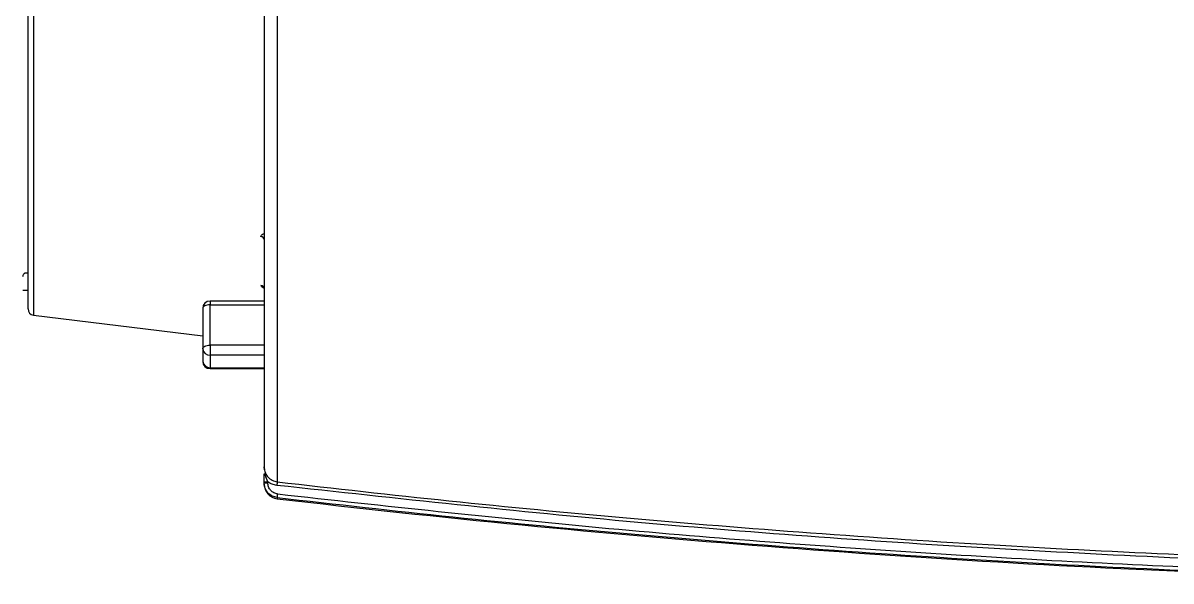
# Model space of a CAD drawing. Extents: x 7 to 135, y 3 to 97.
# Drawn here: x 9.077 to 13.744, y 38.154 to 40.421 of the extents above; entities that cross this region are included whole.
import ezdxf

# ---------------------------------------------------------------- set-up
doc = ezdxf.new("R2010")
doc.units = 0
doc.header["$MEASUREMENT"] = 0
doc.layers.add('OBJECT', color=7, linetype='CONTINUOUS')

msp = doc.modelspace()

# ---------------------------------------------------------------- linework, layer by layer
at = {"layer": 'OBJECT'}
for p, q in [((9.1191, 40.5562), (9.1191, 39.2343)), ((10.1102, 40.5385), (10.1102, 38.5568)), ((9.0972, 39.4046), (9.0829, 39.4041)), ((9.0872, 39.4067), (9.0972, 39.4072)), ((9.0766, 39.3356), (9.0972, 39.336)), ((9.8072, 39.2614), (9.8072, 39.0969)), ((10.0572, 39.2914), (9.8372, 39.2914)), ((9.8372, 39.2914), (9.8372, 39.2764)), ((9.8372, 39.1119), (9.8372, 39.2764)), ((9.8372, 39.2764), (10.0572, 39.2764)), ((9.1191, 39.2343), (9.8072, 39.1498)), ((9.8372, 39.1119), (9.8372, 39.0712)), ((10.0572, 39.1119), (9.8372, 39.1119)), ((9.8072, 39.0969), (9.8072, 39.0469)), ((10.0572, 39.0712), (9.8372, 39.0712)), ((9.8372, 39.0712), (9.8372, 39.0206)), ((9.8372, 39.0206), (10.0572, 39.0206)), ((9.8372, 39.0206), (9.8372, 39.0169)), ((9.8372, 39.0169), (10.0572, 39.0169)), ((10.0581, 38.6061), (10.0569, 38.6173)), ((10.0572, 38.6167), (10.0586, 38.6038)), ((10.0572, 38.5526), (10.0572, 38.5573)), ((10.0722, 38.557), (10.0722, 38.5522)), ((10.1102, 38.4929), (10.1102, 38.4882))]:
    msp.add_line(p, q, dxfattribs=at)
at = {"layer": 'OBJECT', "flags": 128}
for points in [[(9.8372, 39.2764), (9.8313, 39.2762), (9.8257, 39.2753), (9.8205, 39.2739), (9.816, 39.2721), (9.8122, 39.2698), (9.8095, 39.2672), (9.8078, 39.2644), (9.8072, 39.2614)], [(9.8072, 39.0969), (9.8078, 39.0998), (9.8095, 39.1026), (9.8122, 39.1052), (9.816, 39.1075), (9.8205, 39.1093), (9.8257, 39.1107), (9.8313, 39.1116), (9.8372, 39.1119)]]:
    msp.add_lwpolyline(points, dxfattribs=at)
at = {"layer": 'OBJECT'}
for centre, radius, start, end in [((10.0438, 39.5396), 0.0135, 5.2574, 88.9135), ((10.0431, 39.3411), 0.0141, 2.5848, 86.1944), ((9.1222, 39.2591), 0.025, 180, 263), ((9.8372, 39.2614), 0.03, 90, 180), ((9.8352, 39.0992), 0.0281, 184.7359, 274.0588), ((9.8372, 39.0469), 0.03, 180, 270), ((9.8354, 39.0489), 0.0283, 184.0831, 273.5705), ((10.0684, 38.7), 0.1431, 265.4987, 271.4938), ((10.0684, 38.6953), 0.1431, 265.4997, 271.494), ((17.8081, 37.6425), 7.752, 173.22652, 173.33423), ((10.1172, 38.5478), 0.06, 180, 263.3268), ((2.5345, 39.3923), 7.6289, 353.22999, 353.33951), ((15.9972, 88.805), 50.66, 263.32684, 267.85597)]:
    msp.add_arc(centre, radius, start, end, dxfattribs=at)
for points, knots in [([(9.0972, 39.2591), (9.0972, 39.2609), (9.0972, 39.2646), (9.0972, 39.2944), (9.0972, 39.3512), (9.0972, 39.4506), (9.0972, 39.6066), (9.0972, 39.803), (9.0972, 40.0334), (9.0972, 40.2879), (9.0972, 40.4748), (9.0972, 40.5669)], [0, 0, 0, 0, 0.080452, 0.162157, 0.245044, 0.37189, 0.500054, 0.628218, 0.755064, 0.879355, 1, 1, 1, 1]), ([(10.0572, 40.5279), (10.0572, 40.4441), (10.0572, 40.275), (10.0572, 40.0329), (10.0572, 39.7996), (10.0572, 39.5794), (10.0572, 39.3755), (10.0572, 39.1917), (10.0572, 39.0306), (10.0572, 38.8941), (10.0572, 38.7838), (10.0572, 38.7009), (10.0572, 38.6427), (10.0572, 38.6253), (10.0572, 38.6167)], [0, 0, 0, 0, 0.080321, 0.16194, 0.244772, 0.329378, 0.414487, 0.5, 0.585518, 0.670628, 0.755228, 0.838065, 0.919682, 1, 1, 1, 1]), ([(10.044, 39.553), (10.0445, 39.5552), (10.0454, 39.5594), (10.0507, 39.5638), (10.0556, 39.5651), (10.0572, 39.5655)], [0, 0, 0, 0, 0.402347, 0.8044348, 1, 1, 1, 1]), ([(9.0766, 39.3917), (9.0767, 39.3934), (9.0771, 39.3968), (9.0796, 39.4014), (9.0831, 39.4049), (9.086, 39.4061), (9.0872, 39.4067)], [0, 0, 0, 0, 0.260723, 0.521086, 0.790353, 1, 1, 1, 1]), ([(10.0582, 39.3431), (10.0563, 39.3438), (10.051, 39.3457), (10.0454, 39.3501), (10.0445, 39.3535), (10.044, 39.3552)], [0, 0, 0, 0, 0.228666, 0.613413, 1, 1, 1, 1]), ([(10.0586, 38.6038), (10.0596, 38.6001), (10.0624, 38.5902), (10.0722, 38.5752), (10.0889, 38.5616), (10.1032, 38.5584), (10.1102, 38.5568)], [0, 0, 0, 0, 0.156713, 0.41326, 0.714304, 1, 1, 1, 1]), ([(10.0572, 38.5573), (10.0572, 38.5627), (10.0572, 38.574), (10.0572, 38.584), (10.0572, 38.5893)], [0, 0, 0, 0, 0.469943, 1, 1, 1, 1]), ([(10.1102, 38.4929), (10.1033, 38.4945), (10.089, 38.4977), (10.0722, 38.5111), (10.0626, 38.5261), (10.058, 38.54), (10.0575, 38.5483), (10.0572, 38.5526)], [0, 0, 0, 0, 0.242986, 0.499423, 0.715905, 0.849592, 1, 1, 1, 1]), ([(10.0722, 38.557), (10.0684, 38.5657), (10.0632, 38.5778), (10.0615, 38.5901), (10.061, 38.5935)], [0, 0, 0, 0, 0.729949, 1, 1, 1, 1]), ([(10.1085, 38.5424), (10.102, 38.5436), (10.0889, 38.546), (10.0777, 38.5533), (10.0722, 38.557)], [0, 0, 0, 0, 0.498254, 1, 1, 1, 1]), ([(10.1119, 38.5074), (10.1066, 38.5086), (10.0958, 38.5111), (10.0828, 38.5217), (10.0739, 38.5358), (10.0727, 38.5468), (10.0722, 38.5522)], [0, 0, 0, 0, 0.250427, 0.500042, 0.749984, 1, 1, 1, 1]), ([(10.1102, 38.5568), (10.3428, 38.5305), (10.8157, 38.477), (11.5382, 38.4082), (12.2852, 38.3474), (13.0345, 38.298), (13.7797, 38.2599), (14.5144, 38.2332), (15.2541, 38.2163), (15.749, 38.2143), (15.9972, 38.2133)], [0, 0, 0, 0, 0.118989, 0.241992, 0.369009, 0.500039, 0.623805, 0.748387, 0.873785, 1, 1, 1, 1]), ([(15.9972, 38.1987), (15.5053, 38.2027), (14.5215, 38.2108), (13.0472, 38.2783), (11.5752, 38.3827), (10.5974, 38.4891), (10.1085, 38.5424)], [0, 0, 0, 0, 0.25003, 0.500058, 0.750055, 1, 1, 1, 1]), ([(10.1119, 38.5074), (10.5469, 38.4597), (11.417, 38.3643), (12.7263, 38.2648), (14.0375, 38.1946), (14.9126, 38.177), (15.3501, 38.1682)], [0, 0, 0, 0, 0.249981, 0.5, 0.749995, 1, 1, 1, 1]), ([(10.1102, 38.4929), (10.3481, 38.466), (10.832, 38.4113), (11.5716, 38.3414), (12.3266, 38.2806), (13.0826, 38.2314), (13.8338, 38.1939), (14.5844, 38.1667), (15.0875, 38.1581), (15.3403, 38.1537)], [0, 0, 0, 0, 0.136957, 0.278626, 0.425005, 0.570315, 0.712103, 0.855331, 1, 1, 1, 1])]:
    msp.add_open_spline(points, degree=3, knots=knots, dxfattribs=at)

doc.saveas('drawing.dxf')
